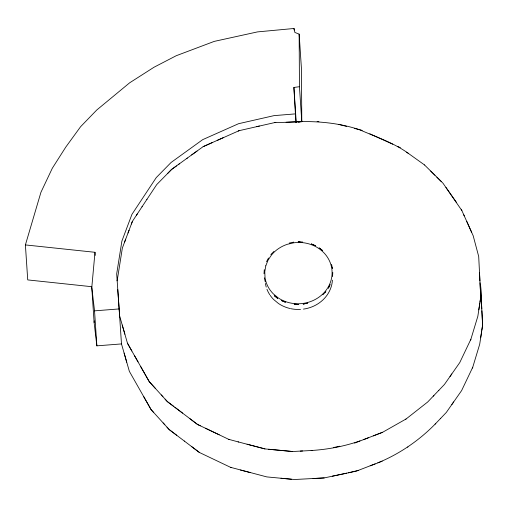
<?xml version="1.0" encoding="UTF-8"?>
<svg xmlns="http://www.w3.org/2000/svg" width="508" height="508" viewBox="0 0 508 508"><rect width="100%" height="100%" fill="white"/><g stroke="black" fill="none" stroke-linecap="round" stroke-linejoin="round"><path stroke-width="0.76" d="M332.791 272.478L332.537 276.562M264.274 269.678L264.02 273.761M164.821 424.771L151.086 409.619L129.362 371.354L121.482 343.922L96.863 345.846L94.113 322.466L91.789 287.471L94.99 252.298L25.4 244.919L27.724 279.914L91.846 286.715M94.113 322.466L94.259 320.904M478.809 309.861L479.781 303.505M479.958 302.292L480.739 297.148L479.508 272.644M480.67 337.858L481.635 331.502M481.819 330.289L482.6 325.145L480.562 284.505L481.787 308.889M117.392 279.337L117.151 280.867L122.358 248.056L125.705 239.154M25.4 244.919L40.926 192.322L52.324 168.231L65.773 147.104L80.607 126.689L96.768 109.995L129.648 82.81L154.019 67.234L176.225 55.728L214.268 41.383L257.505 31.896L294.03 28.486L294.862 32.436L299.149 34.125L301.473 69.12L301.784 121.704L298.31 122.161M438.683 390.481L444.436 384.461L459.765 362.566L470.891 339.242M440.544 418.478L446.297 412.452L461.626 390.563L472.745 367.24M470.637 340.068L477.85 316.224L480.739 297.148L480.016 282.791M472.497 368.065L479.704 344.221L482.6 325.145L481.882 310.813M128.022 232.994L132.404 221.348L137.268 213.995M124.638 241.979L129.057 230.251M131.401 224.009L132.404 221.348M329.222 286.506L328.32 288.207L330.276 284.499M266.529 261.741L268.484 258.032M136.354 215.373L142.132 206.616M141.967 206.864L146.996 199.263M146.869 199.454L156.724 184.588L171.583 169.45L176.473 165.913M450.005 376.498L451.809 373.932M451.866 404.495L453.663 401.93M271.393 254.121L270.954 254.584L273.901 251.454M322.917 294.786L325.857 291.656L325.418 292.113M433.902 395.478L427.673 402.006L406.076 418.992L382.645 432.264L363.918 439.483M435.762 423.475C417.551 442.271 394.887 457.06 370.186 465.798M433.26 396.151L438.849 390.309M435.115 424.148L440.709 418.306M167.469 173.634L171.583 169.45L179.476 163.747M178.181 164.681L187.357 158.039M186.766 158.464L203.136 146.653L239.033 130.702L259.404 126.047M191.656 154.934L197.053 151.047M405.746 419.176L406.076 418.992M407.606 447.167L407.937 446.989M203.136 146.653L212.109 142.659M217.214 140.379L223.666 137.509M238.233 131.058L239.033 130.702M311.156 450.513C330.632 449.332 350.228 445.135 368.325 437.782M354.559 443.109L359.975 441.02M373.285 435.877L382.645 432.264M375.145 463.88L356.419 471.106L332.257 476.225M358.153 470.44L348.367 472.808M377.793 462.851L382.213 461.15M256.769 126.644L274.498 122.631L300.063 121.882M333.413 447.567L339.801 446.215M230.518 467.316L266.814 476.91L294.551 479.514L324.199 477.926L346.666 473.177M292.995 242.316L293.643 242.183L289.243 243.059M295.916 122.441L293.903 87.439L299.453 86.709L299.149 34.125M295.345 113.887L274.034 115.633L238.57 123.704L202.673 139.656L171.113 162.452L156.261 177.59L131.94 214.351L121.895 241.059L116.688 273.869L119.621 315.925L127.508 343.364L144.393 373.082M91.789 287.471L94.539 310.852L119.158 308.928L118.434 299.053M268.675 449.262L292.691 451.517L302.577 450.977M300.279 451.104L312.452 450.45M313.017 478.53L324.199 477.926M274.498 122.631L275.825 122.593M286.074 122.282C310.82 120.459 335.763 121.869 359.493 129.692C375.971 136.938 393.751 142.748 408.426 153.429M300.19 241.916L298.132 241.833L302.628 242.018M238.112 441.871L264.954 448.913L292.691 451.517M280.968 478.238L291.395 479.222M317.113 121.45L318.922 121.698M338.62 124.365L346.481 126.378M354.336 128.378L362.198 130.391M228.657 439.318L238.595 442.004M240.455 470.021L250.431 472.624M247.059 444.202L264.954 448.913M369.83 133.82L392.728 144.189M397.58 146.412L400.361 147.669M219.227 434.797L197.536 424.472L174.879 407.289M200.362 425.818L197.536 424.472L189.986 418.732M205.442 428.225L229.171 439.56M184.296 441.027L199.396 452.469L231.026 467.557M424.459 164.903L434.924 175.228M406.654 152.165L424.567 164.979M173.736 406.432L167.329 401.587L161.29 394.932M182.55 413.093L167.329 401.587L165.106 399.136M184.41 441.115L169.189 429.584L163.151 422.929M191.846 446.748L199.396 452.469M176.74 435.305L169.189 429.584L166.967 427.133M436.861 177.159L443.008 183.242L461.848 210.522M430.714 171.063L441.179 181.432M153.727 412.528L151.086 409.619L143.573 396.386M162.96 396.773L149.225 381.622L144.882 373.952M155.264 388.277L149.225 381.622L140.532 366.274M445.973 187.465L456.59 202.578M131.851 351.003L127.457 343.186M134.576 355.784L138.049 361.893M461.27 209.245L464.249 215.875M466.719 221.348L471.589 232.2M463.804 214.884L473.183 235.744L478.701 256.508L479.92 280.854M122.244 325.069L124.879 334.213M124.104 353.066L126.74 362.21M332.327 267.805L332.461 268.402L331.553 264.401M264.351 277.838L265.265 281.838M117.773 289.63L118.383 298.387M299.453 86.709L301.784 121.704M294.03 28.486L294.132 30.042M293.903 87.439L296.228 122.434M119.158 308.928L121.482 343.922M94.99 252.298L95.199 255.41M94.539 310.852L96.863 345.846M332.423 280.187A33.712 30.651 -3.8 0 1 325.679 296.97A33.718 30.658 -3.8 0 1 303.447 309.112M300.52 309.404A33.718 30.658 -3.8 0 1 291.033 308.731M290.322 308.578A33.718 30.658 -3.8 0 1 278.479 303.511L273.634 299.491A33.623 30.575 -3.8 0 1 270.167 295.313M269.742 294.678A33.623 30.575 -3.8 0 1 266.967 289.255M266.243 287.109A33.623 30.575 -3.8 0 1 265.424 283.432M265.798 265.798L264.77 271.742L265.043 277.749A33.623 30.575 -3.8 0 0 273.26 293.802L278.111 297.821A33.718 30.658 -3.8 0 0 325.298 291.281A33.712 30.651 -3.8 0 0 327.45 257.245A33.712 30.651 -3.8 0 0 293.738 242.805L287.325 244.304A33.617 30.563 -3.8 0 0 271.52 254.959L268.072 260.134L265.798 265.798M303.816 303.924L303.162 304.057L307.569 303.168L303.816 303.924M296.621 304.317L294.189 304.222L298.679 304.406L296.621 304.317M283.305 301.327L281.451 300.539L285.502 302.273L283.305 301.327M315.36 245.701L311.315 243.967L315.36 245.701M319.621 248.291L319.119 247.904L322.529 250.539L319.621 248.298M277.184 297.942L274.282 295.694L277.685 298.336L277.184 297.942"/></g></svg>
